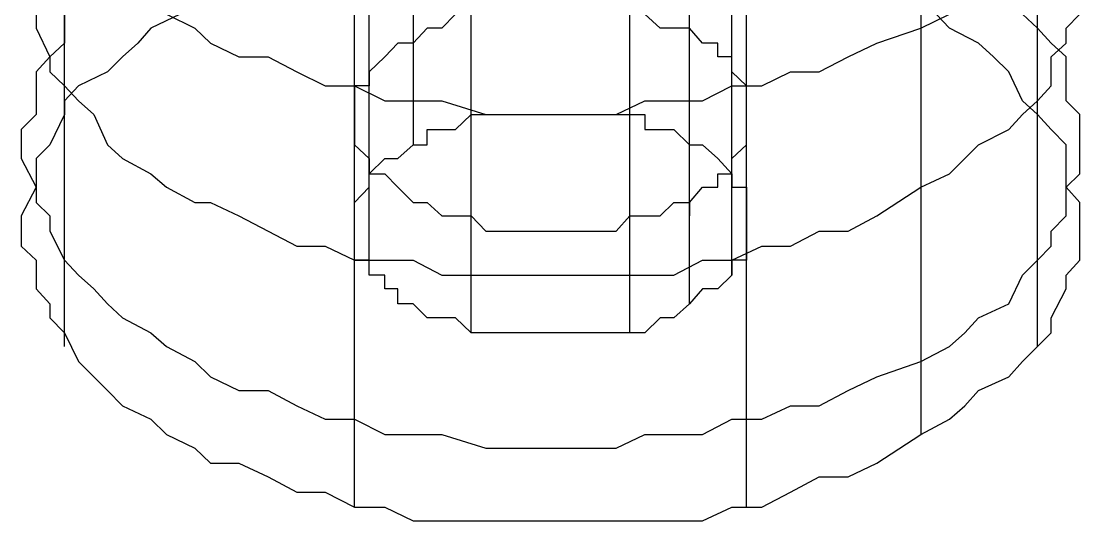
# Model space of a CAD drawing. Header units: millimetres. Extents: x 0 to 2112, y 8 to 1252.
# Drawn here: x 1447.42 to 1466.67, y 519.38 to 528.46 of the extents above; entities that cross this region are included whole.
import ezdxf

# ---------------------------------------------------------------- set-up
doc = ezdxf.new("R2010")
doc.units = ezdxf.units.MM
doc.layers.get('0').update_dxf_attribs({"linetype": 'CONTINUOUS'})

msp = doc.modelspace()

# ---------------------------------------------------------------- linework, layer by layer
at = {"color": 9}
for p, q in [((1455.6, 526.768), (1455.6, 542.308)), ((1458.49, 526.768), (1458.49, 542.308)), ((1454.55, 541.786), (1454.55, 526.217)), ((1454.55, 541.786), (1454.55, 526.217)), ((1453.75, 525.445), (1453.75, 541.232)), ((1460.34, 525.445), (1460.34, 541.232)), ((1453.75, 523.847), (1453.75, 539.662)), ((1460.34, 523.847), (1460.34, 539.662)), ((1448.21, 526.768), (1448.21, 538.861)), ((1459.57, 523.325), (1459.57, 538.861)), ((1459.57, 523.325), (1459.57, 538.861)), ((1465.9, 526.768), (1465.9, 538.861)), ((1455.6, 522.799), (1455.6, 538.339)), ((1458.49, 522.799), (1458.49, 538.339)), ((1448.21, 522.552), (1448.21, 534.649)), ((1465.9, 522.552), (1465.9, 534.649)), ((1463.78, 533.079), (1463.78, 520.954)), ((1463.78, 533.079), (1463.78, 520.954)), ((1453.48, 519.631), (1453.48, 531.756)), ((1460.61, 519.631), (1460.61, 531.756)), ((1447.69, 528.588), (1447.69, 528.338)), ((1448.21, 528.588), (1448.21, 528.062)), ((1450.31, 528.588), (1449.78, 528.338)), ((1450.31, 528.588), (1449.78, 528.338)), ((1450.06, 528.588), (1450.58, 528.338)), ((1455.32, 528.588), (1455.07, 528.338)), ((1459.04, 528.338), (1458.76, 528.588)), ((1463.78, 528.338), (1464.3, 528.588)), ((1464.3, 528.338), (1464.06, 528.588)), ((1464.3, 528.338), (1464.06, 528.588)), ((1465.9, 528.338), (1465.63, 528.588)), ((1466.42, 528.338), (1466.67, 528.588)), ((1447.69, 528.338), (1447.94, 527.816)), ((1449.78, 528.338), (1449.54, 528.062)), ((1449.78, 528.338), (1449.54, 528.062)), ((1450.58, 528.338), (1450.86, 528.062)), ((1454.8, 528.338), (1454.55, 528.062)), ((1455.07, 528.338), (1454.8, 528.338)), ((1459.29, 528.338), (1459.04, 528.338)), ((1459.57, 528.338), (1459.29, 528.338)), ((1459.29, 528.338), (1459.29, 528.338)), ((1459.81, 528.062), (1459.57, 528.338)), ((1462.98, 528.062), (1463.78, 528.338)), ((1463.78, 528.338), (1463.78, 528.062)), ((1464.83, 528.062), (1464.3, 528.338)), ((1464.83, 528.062), (1464.3, 528.338)), ((1466.15, 528.062), (1465.9, 528.338)), ((1466.42, 528.062), (1466.42, 528.338)), ((1448.21, 528.062), (1447.94, 527.816)), ((1449.54, 528.062), (1449.26, 527.816)), ((1449.54, 528.062), (1449.26, 527.816)), ((1450.86, 528.062), (1451.38, 527.816)), ((1454.27, 528.062), (1454.03, 527.816)), ((1454.55, 528.062), (1454.27, 528.062)), ((1454.27, 528.062), (1454.27, 528.062)), ((1454.55, 528.062), (1454.55, 527.816)), ((1460.09, 528.062), (1459.81, 528.062)), ((1459.81, 528.062), (1459.81, 528.062)), ((1460.09, 527.816), (1460.09, 528.062)), ((1462.46, 527.816), (1462.98, 528.062)), ((1465.1, 527.816), (1464.83, 528.062)), ((1465.1, 527.816), (1464.83, 528.062)), ((1466.42, 527.816), (1466.15, 528.062)), ((1466.15, 527.816), (1466.42, 528.062)), ((1447.94, 527.816), (1447.69, 527.54)), ((1447.94, 527.816), (1447.94, 527.54)), ((1449.26, 527.816), (1448.99, 527.54)), ((1449.26, 527.816), (1448.99, 527.54)), ((1451.38, 527.816), (1451.91, 527.816)), ((1451.91, 527.816), (1452.43, 527.54)), ((1454.03, 527.816), (1453.75, 527.54)), ((1454.03, 527.816), (1454.03, 527.816)), ((1460.34, 527.816), (1460.09, 527.816)), ((1460.34, 527.54), (1460.34, 527.816)), ((1461.93, 527.54), (1462.46, 527.816)), ((1465.38, 527.54), (1465.1, 527.816)), ((1465.38, 527.54), (1465.1, 527.816)), ((1466.15, 527.29), (1466.15, 527.816)), ((1466.42, 527.29), (1466.42, 527.816)), ((1447.69, 527.54), (1447.69, 527.29)), ((1447.94, 527.54), (1448.21, 527.29)), ((1448.99, 527.54), (1448.46, 527.29)), ((1448.99, 527.54), (1448.46, 527.29)), ((1452.43, 527.54), (1452.95, 527.29)), ((1453.75, 527.54), (1453.75, 527.54)), ((1453.75, 527.54), (1453.75, 527.54)), ((1453.75, 527.54), (1453.75, 527.29)), ((1460.61, 527.29), (1460.34, 527.54)), ((1460.34, 527.54), (1460.34, 527.54)), ((1460.89, 527.29), (1461.41, 527.54)), ((1461.41, 527.54), (1461.93, 527.54)), ((1465.63, 527.015), (1465.38, 527.54)), ((1465.63, 527.015), (1465.38, 527.54)), ((1447.69, 527.29), (1447.69, 526.768)), ((1448.46, 527.29), (1448.21, 527.015)), ((1448.21, 527.29), (1448.46, 527.015)), ((1448.46, 527.29), (1448.21, 527.015)), ((1452.95, 527.29), (1453.48, 527.29)), ((1453.48, 527.29), (1454.03, 527.015)), ((1453.75, 527.29), (1453.48, 527.29)), ((1453.48, 527.29), (1453.48, 527.015)), ((1459.81, 527.015), (1460.34, 527.29)), ((1460.34, 527.29), (1460.89, 527.29)), ((1460.61, 527.015), (1460.61, 527.29)), ((1460.61, 527.29), (1460.61, 527.29)), ((1465.9, 527.015), (1466.15, 527.29)), ((1466.42, 527.015), (1466.42, 527.29)), ((1448.21, 527.015), (1448.21, 526.768)), ((1448.21, 527.015), (1448.21, 526.768)), ((1448.46, 527.015), (1448.74, 526.768)), ((1453.48, 527.015), (1453.48, 527.015)), ((1453.48, 527.015), (1453.48, 526.768)), ((1454.03, 527.015), (1454.55, 527.015)), ((1454.55, 527.015), (1455.07, 527.015)), ((1455.07, 527.015), (1455.87, 526.768)), ((1458.24, 526.768), (1458.76, 527.015)), ((1458.76, 527.015), (1459.29, 527.015)), ((1459.29, 527.015), (1459.81, 527.015)), ((1460.61, 526.768), (1460.61, 527.015)), ((1460.61, 527.015), (1460.61, 527.015)), ((1465.9, 526.768), (1465.63, 527.015)), ((1465.63, 526.768), (1465.9, 527.015)), ((1465.9, 526.768), (1465.63, 527.015)), ((1466.67, 526.768), (1466.42, 527.015)), ((1447.69, 526.768), (1447.42, 526.493)), ((1448.21, 526.768), (1447.94, 526.217)), ((1448.21, 526.768), (1447.94, 526.217)), ((1448.74, 526.768), (1448.99, 526.217)), ((1453.48, 526.768), (1453.48, 526.768)), ((1453.48, 526.768), (1453.48, 526.493)), ((1455.32, 526.493), (1455.6, 526.768)), ((1455.32, 526.493), (1455.6, 526.768)), ((1455.6, 526.768), (1455.87, 526.768)), ((1455.6, 526.768), (1455.87, 526.768)), ((1455.87, 526.768), (1456.4, 526.768)), ((1455.87, 526.768), (1456.12, 526.768)), ((1455.87, 526.768), (1456.12, 526.768)), ((1456.12, 526.768), (1456.12, 526.768)), ((1456.12, 526.768), (1456.4, 526.768)), ((1456.12, 526.768), (1456.12, 526.768)), ((1456.12, 526.768), (1456.4, 526.768)), ((1456.4, 526.768), (1456.92, 526.768)), ((1456.4, 526.768), (1456.64, 526.768)), ((1456.4, 526.768), (1456.64, 526.768)), ((1456.64, 526.768), (1456.92, 526.768)), ((1456.64, 526.768), (1456.92, 526.768)), ((1456.92, 526.768), (1457.44, 526.768)), ((1456.92, 526.768), (1457.17, 526.768)), ((1456.92, 526.768), (1457.17, 526.768)), ((1457.17, 526.768), (1457.44, 526.768)), ((1457.17, 526.768), (1457.44, 526.768)), ((1457.44, 526.768), (1458.24, 526.768)), ((1457.44, 526.768), (1457.44, 526.768)), ((1457.44, 526.768), (1457.72, 526.768)), ((1457.44, 526.768), (1457.44, 526.768)), ((1457.44, 526.768), (1457.72, 526.768)), ((1457.72, 526.768), (1457.97, 526.768)), ((1457.72, 526.768), (1457.97, 526.768)), ((1457.97, 526.768), (1458.24, 526.768)), ((1457.97, 526.768), (1458.24, 526.768)), ((1458.24, 526.768), (1458.49, 526.768)), ((1458.24, 526.768), (1458.49, 526.768)), ((1458.49, 526.768), (1458.76, 526.768)), ((1458.49, 526.768), (1458.76, 526.768)), ((1458.76, 526.768), (1458.76, 526.493)), ((1458.76, 526.768), (1458.76, 526.493)), ((1460.61, 526.493), (1460.61, 526.768)), ((1460.61, 526.768), (1460.61, 526.768)), ((1465.38, 526.493), (1465.63, 526.768)), ((1466.15, 526.493), (1465.9, 526.768)), ((1466.15, 526.493), (1465.9, 526.768)), ((1466.67, 526.493), (1466.67, 526.768)), ((1447.42, 526.493), (1447.42, 526.217)), ((1453.48, 526.493), (1453.48, 526.493)), ((1453.48, 526.493), (1453.48, 526.217)), ((1454.8, 526.217), (1454.8, 526.493)), ((1454.8, 526.493), (1455.07, 526.493)), ((1454.8, 526.217), (1454.8, 526.493)), ((1454.8, 526.493), (1455.07, 526.493)), ((1455.07, 526.493), (1455.32, 526.493)), ((1455.07, 526.493), (1455.32, 526.493)), ((1455.32, 526.493), (1455.32, 526.493)), ((1455.32, 526.493), (1455.32, 526.493)), ((1458.76, 526.493), (1459.04, 526.493)), ((1458.76, 526.493), (1459.04, 526.493)), ((1459.04, 526.493), (1459.29, 526.493)), ((1459.04, 526.493), (1459.29, 526.493)), ((1459.29, 526.493), (1459.29, 526.493)), ((1459.29, 526.493), (1459.57, 526.217)), ((1459.29, 526.493), (1459.29, 526.493)), ((1459.29, 526.493), (1459.57, 526.217)), ((1460.61, 526.217), (1460.61, 526.493)), ((1460.61, 526.493), (1460.61, 526.493)), ((1460.61, 526.493), (1460.61, 526.493)), ((1464.83, 526.217), (1465.38, 526.493)), ((1466.42, 526.217), (1466.15, 526.493)), ((1466.42, 526.217), (1466.15, 526.493)), ((1466.67, 525.967), (1466.67, 526.493)), ((1447.42, 526.217), (1447.42, 525.967)), ((1447.94, 526.217), (1447.69, 525.967)), ((1447.94, 526.217), (1447.69, 525.967)), ((1448.99, 526.217), (1449.26, 525.967)), ((1453.48, 526.217), (1453.48, 526.217)), ((1453.48, 526.217), (1453.75, 525.967)), ((1454.27, 525.967), (1454.55, 526.217)), ((1454.27, 525.967), (1454.55, 526.217)), ((1454.55, 526.217), (1454.8, 526.217)), ((1454.55, 526.217), (1454.8, 526.217)), ((1459.57, 526.217), (1459.81, 526.217)), ((1459.57, 526.217), (1459.81, 526.217)), ((1459.81, 526.217), (1459.81, 526.217)), ((1459.81, 526.217), (1460.09, 525.967)), ((1459.81, 526.217), (1459.81, 526.217)), ((1459.81, 526.217), (1460.09, 525.967)), ((1460.34, 525.967), (1460.61, 526.217)), ((1460.61, 526.217), (1460.61, 526.217)), ((1464.58, 525.967), (1464.83, 526.217)), ((1466.42, 525.967), (1466.42, 526.217)), ((1466.42, 525.967), (1466.42, 526.217)), ((1447.42, 525.967), (1447.69, 525.445)), ((1447.69, 525.967), (1447.69, 525.692)), ((1447.69, 525.967), (1447.69, 525.692)), ((1449.26, 525.967), (1449.78, 525.692)), ((1453.75, 525.967), (1453.75, 525.967)), ((1453.75, 525.967), (1453.75, 525.692)), ((1453.75, 525.692), (1454.03, 525.967)), ((1453.75, 525.692), (1454.03, 525.967)), ((1454.03, 525.967), (1454.03, 525.967)), ((1454.03, 525.967), (1454.27, 525.967)), ((1454.03, 525.967), (1454.03, 525.967)), ((1454.03, 525.967), (1454.27, 525.967)), ((1460.09, 525.967), (1460.09, 525.967)), ((1460.09, 525.967), (1460.34, 525.692)), ((1460.09, 525.967), (1460.09, 525.967)), ((1460.09, 525.967), (1460.34, 525.692)), ((1460.34, 525.692), (1460.34, 525.967)), ((1460.34, 525.967), (1460.34, 525.967)), ((1464.3, 525.692), (1464.58, 525.967)), ((1466.42, 525.445), (1466.42, 525.967)), ((1466.42, 525.445), (1466.42, 525.967)), ((1466.67, 525.692), (1466.67, 525.967)), ((1447.69, 525.692), (1447.69, 525.445)), ((1447.69, 525.692), (1447.69, 525.445)), ((1449.78, 525.692), (1450.06, 525.445)), ((1453.75, 525.692), (1454.03, 525.692)), ((1453.75, 525.445), (1453.75, 525.692)), ((1453.75, 525.692), (1453.75, 525.692)), ((1453.75, 525.445), (1453.75, 525.692)), ((1453.75, 525.692), (1453.75, 525.692)), ((1454.03, 525.692), (1454.03, 525.692)), ((1454.03, 525.692), (1454.27, 525.445)), ((1460.09, 525.445), (1460.09, 525.692)), ((1460.09, 525.692), (1460.34, 525.692)), ((1460.34, 525.692), (1460.34, 525.692)), ((1460.34, 525.692), (1460.34, 525.445)), ((1460.34, 525.692), (1460.34, 525.692)), ((1460.34, 525.692), (1460.34, 525.445)), ((1463.78, 525.445), (1464.3, 525.692)), ((1466.42, 525.445), (1466.67, 525.692)), ((1447.69, 525.445), (1447.42, 524.923)), ((1447.69, 525.445), (1447.42, 524.923)), ((1447.69, 525.445), (1447.69, 525.17)), ((1450.06, 525.445), (1450.58, 525.17)), ((1453.48, 525.17), (1453.75, 525.445)), ((1453.48, 525.17), (1453.75, 525.445)), ((1453.75, 525.445), (1453.75, 525.445)), ((1453.75, 525.445), (1453.75, 525.445)), ((1454.27, 525.445), (1454.27, 525.445)), ((1454.27, 525.445), (1454.55, 525.17)), ((1459.57, 525.17), (1459.81, 525.445)), ((1459.81, 525.445), (1459.81, 525.445)), ((1459.81, 525.445), (1460.09, 525.445)), ((1460.34, 525.445), (1460.61, 525.445)), ((1460.34, 525.445), (1460.61, 525.445)), ((1460.61, 525.445), (1460.61, 525.445)), ((1460.61, 525.445), (1460.61, 525.17)), ((1460.61, 525.445), (1460.61, 525.445)), ((1460.61, 525.445), (1460.61, 525.17)), ((1462.98, 524.923), (1463.78, 525.445)), ((1463.78, 525.445), (1463.78, 525.17)), ((1466.67, 525.17), (1466.42, 525.445)), ((1466.42, 524.923), (1466.42, 525.445)), ((1466.67, 525.17), (1466.42, 525.445)), ((1447.69, 525.17), (1447.94, 524.923)), ((1450.58, 525.17), (1450.86, 525.17)), ((1450.86, 525.17), (1451.38, 524.923)), ((1453.48, 524.923), (1453.48, 525.17)), ((1453.48, 525.17), (1453.48, 525.17)), ((1453.48, 524.923), (1453.48, 525.17)), ((1453.48, 525.17), (1453.48, 525.17)), ((1454.55, 525.17), (1454.55, 525.17)), ((1454.55, 525.17), (1454.8, 525.17)), ((1454.8, 525.17), (1455.07, 524.923)), ((1459.04, 524.923), (1459.29, 525.17)), ((1459.29, 525.17), (1459.57, 525.17)), ((1459.57, 525.17), (1459.57, 524.923)), ((1460.61, 525.17), (1460.61, 525.17)), ((1460.61, 525.17), (1460.61, 524.923)), ((1460.61, 525.17), (1460.61, 525.17)), ((1460.61, 525.17), (1460.61, 524.923)), ((1466.67, 524.923), (1466.67, 525.17)), ((1466.67, 524.923), (1466.67, 525.17)), ((1447.42, 524.923), (1447.42, 524.648)), ((1447.42, 524.923), (1447.42, 524.648)), ((1447.94, 524.923), (1447.94, 524.648)), ((1451.38, 524.923), (1451.91, 524.648)), ((1453.48, 524.648), (1453.48, 524.923)), ((1453.48, 524.923), (1453.48, 524.923)), ((1453.48, 524.648), (1453.48, 524.923)), ((1453.48, 524.923), (1453.48, 524.923)), ((1455.07, 524.923), (1455.07, 524.923)), ((1455.07, 524.923), (1455.32, 524.923)), ((1455.32, 524.923), (1455.6, 524.923)), ((1455.6, 524.923), (1455.6, 524.923)), ((1455.6, 524.923), (1455.87, 524.648)), ((1458.24, 524.648), (1458.49, 524.923)), ((1458.49, 524.923), (1458.76, 524.923)), ((1458.76, 524.923), (1459.04, 524.923)), ((1459.04, 524.923), (1459.04, 524.923)), ((1460.61, 524.923), (1460.61, 524.923)), ((1460.61, 524.923), (1460.61, 524.648)), ((1460.61, 524.923), (1460.61, 524.923)), ((1460.61, 524.923), (1460.61, 524.648)), ((1462.46, 524.648), (1462.98, 524.923)), ((1466.15, 524.648), (1466.42, 524.923)), ((1466.67, 524.372), (1466.67, 524.923)), ((1466.67, 524.372), (1466.67, 524.923)), ((1447.42, 524.648), (1447.42, 524.372)), ((1447.42, 524.648), (1447.42, 524.372)), ((1447.94, 524.648), (1448.21, 524.122)), ((1451.91, 524.648), (1452.43, 524.372)), ((1453.48, 524.372), (1453.48, 524.648)), ((1453.48, 524.648), (1453.48, 524.648)), ((1453.48, 524.372), (1453.48, 524.648)), ((1453.48, 524.648), (1453.48, 524.648)), ((1455.87, 524.648), (1456.12, 524.648)), ((1456.12, 524.648), (1456.4, 524.648)), ((1456.4, 524.648), (1456.64, 524.648)), ((1456.64, 524.648), (1456.92, 524.648)), ((1456.92, 524.648), (1456.92, 524.648)), ((1456.92, 524.648), (1457.17, 524.648)), ((1457.17, 524.648), (1457.44, 524.648)), ((1457.44, 524.648), (1457.72, 524.648)), ((1457.72, 524.648), (1457.97, 524.648)), ((1457.97, 524.648), (1458.24, 524.648)), ((1458.24, 524.648), (1458.24, 524.648)), ((1460.61, 524.648), (1460.61, 524.648)), ((1460.61, 524.648), (1460.61, 524.372)), ((1460.61, 524.648), (1460.61, 524.648)), ((1460.61, 524.648), (1460.61, 524.372)), ((1461.41, 524.372), (1461.93, 524.648)), ((1461.93, 524.648), (1462.46, 524.648)), ((1466.15, 524.372), (1466.15, 524.648)), ((1447.42, 524.372), (1447.69, 524.122)), ((1447.42, 524.372), (1447.69, 524.122)), ((1452.43, 524.372), (1452.95, 524.372)), ((1452.95, 524.372), (1453.48, 524.122)), ((1453.48, 524.122), (1453.48, 524.372)), ((1453.48, 524.372), (1453.48, 524.372)), ((1453.48, 524.122), (1453.48, 524.372)), ((1453.48, 524.372), (1453.48, 524.372)), ((1460.34, 524.122), (1460.89, 524.372)), ((1460.61, 524.372), (1460.61, 524.372)), ((1460.61, 524.372), (1460.61, 524.122)), ((1460.61, 524.372), (1460.61, 524.372)), ((1460.61, 524.372), (1460.61, 524.122)), ((1460.89, 524.372), (1461.41, 524.372)), ((1465.9, 524.122), (1466.15, 524.372)), ((1466.67, 524.122), (1466.67, 524.372)), ((1466.67, 524.122), (1466.67, 524.372)), ((1447.69, 524.122), (1447.69, 523.6)), ((1447.69, 524.122), (1447.69, 523.6)), ((1448.21, 524.122), (1448.46, 523.847)), ((1453.48, 524.122), (1454.03, 524.122)), ((1453.75, 524.122), (1453.48, 524.122)), ((1453.75, 524.122), (1453.48, 524.122)), ((1453.75, 523.847), (1453.75, 524.122)), ((1453.75, 523.847), (1453.75, 524.122)), ((1454.03, 524.122), (1454.55, 524.122)), ((1454.55, 524.122), (1455.07, 523.847)), ((1459.29, 523.847), (1459.81, 524.122)), ((1459.81, 524.122), (1460.34, 524.122)), ((1460.61, 524.122), (1460.34, 524.122)), ((1460.34, 524.122), (1460.34, 523.847)), ((1460.61, 524.122), (1460.34, 524.122)), ((1460.34, 524.122), (1460.34, 523.847)), ((1465.63, 523.847), (1465.9, 524.122)), ((1466.42, 523.847), (1466.67, 524.122)), ((1466.42, 523.847), (1466.67, 524.122)), ((1448.46, 523.847), (1448.74, 523.6)), ((1454.03, 523.847), (1453.75, 523.847)), ((1453.75, 523.847), (1453.75, 523.847)), ((1454.03, 523.847), (1453.75, 523.847)), ((1453.75, 523.847), (1453.75, 523.847)), ((1454.03, 523.6), (1454.03, 523.847)), ((1454.03, 523.6), (1454.03, 523.847)), ((1455.07, 523.847), (1455.87, 523.847)), ((1455.87, 523.847), (1456.4, 523.847)), ((1456.4, 523.847), (1456.92, 523.847)), ((1456.92, 523.847), (1457.44, 523.847)), ((1457.44, 523.847), (1458.24, 523.847)), ((1458.24, 523.847), (1458.76, 523.847)), ((1458.76, 523.847), (1459.29, 523.847)), ((1460.34, 523.847), (1460.09, 523.6)), ((1460.34, 523.847), (1460.09, 523.6)), ((1460.34, 523.847), (1460.34, 523.847)), ((1460.34, 523.847), (1460.34, 523.847)), ((1465.38, 523.325), (1465.63, 523.847)), ((1466.42, 523.6), (1466.42, 523.847)), ((1466.42, 523.6), (1466.42, 523.847)), ((1447.69, 523.6), (1447.94, 523.325)), ((1447.69, 523.6), (1447.94, 523.325)), ((1448.74, 523.6), (1448.99, 523.325)), ((1454.27, 523.6), (1454.03, 523.6)), ((1454.27, 523.6), (1454.03, 523.6)), ((1454.27, 523.325), (1454.27, 523.6)), ((1454.27, 523.325), (1454.27, 523.6)), ((1459.81, 523.6), (1459.57, 523.325)), ((1459.81, 523.6), (1459.57, 523.325)), ((1460.09, 523.6), (1459.81, 523.6)), ((1460.09, 523.6), (1459.81, 523.6)), ((1460.09, 523.6), (1460.09, 523.6)), ((1460.09, 523.6), (1460.09, 523.6)), ((1466.15, 523.074), (1466.42, 523.6)), ((1466.15, 523.074), (1466.42, 523.6)), ((1447.94, 523.325), (1447.94, 523.074)), ((1447.94, 523.325), (1447.94, 523.074)), ((1448.99, 523.325), (1449.26, 523.074)), ((1454.55, 523.325), (1454.27, 523.325)), ((1454.55, 523.325), (1454.27, 523.325)), ((1454.8, 523.074), (1454.55, 523.325)), ((1454.55, 523.325), (1454.55, 523.325)), ((1454.8, 523.074), (1454.55, 523.325)), ((1454.55, 523.325), (1454.55, 523.325)), ((1459.57, 523.325), (1459.29, 523.074)), ((1459.57, 523.325), (1459.29, 523.074)), ((1459.57, 523.325), (1459.57, 523.325)), ((1459.57, 523.325), (1459.57, 523.325)), ((1464.83, 523.074), (1465.38, 523.325)), ((1447.94, 523.074), (1448.21, 522.799)), ((1447.94, 523.074), (1448.21, 522.799)), ((1449.26, 523.074), (1449.78, 522.799)), ((1455.07, 523.074), (1454.8, 523.074)), ((1455.07, 523.074), (1454.8, 523.074)), ((1455.32, 523.074), (1455.07, 523.074)), ((1455.07, 523.074), (1455.07, 523.074)), ((1455.32, 523.074), (1455.07, 523.074)), ((1455.07, 523.074), (1455.07, 523.074)), ((1455.6, 522.799), (1455.32, 523.074)), ((1455.6, 522.799), (1455.32, 523.074)), ((1459.04, 523.074), (1458.76, 522.799)), ((1459.04, 523.074), (1458.76, 522.799)), ((1459.29, 523.074), (1459.04, 523.074)), ((1459.04, 523.074), (1459.04, 523.074)), ((1459.29, 523.074), (1459.04, 523.074)), ((1459.04, 523.074), (1459.04, 523.074)), ((1464.58, 522.799), (1464.83, 523.074)), ((1466.15, 522.799), (1466.15, 523.074)), ((1466.15, 522.799), (1466.15, 523.074)), ((1448.21, 522.799), (1448.46, 522.277)), ((1448.21, 522.799), (1448.46, 522.277)), ((1449.78, 522.799), (1450.06, 522.552)), ((1455.87, 522.799), (1455.6, 522.799)), ((1455.6, 522.799), (1455.6, 522.799)), ((1455.87, 522.799), (1455.6, 522.799)), ((1455.6, 522.799), (1455.6, 522.799)), ((1456.12, 522.799), (1455.87, 522.799)), ((1456.12, 522.799), (1455.87, 522.799)), ((1456.4, 522.799), (1456.12, 522.799)), ((1456.4, 522.799), (1456.12, 522.799)), ((1456.64, 522.799), (1456.4, 522.799)), ((1456.64, 522.799), (1456.4, 522.799)), ((1456.92, 522.799), (1456.64, 522.799)), ((1456.92, 522.799), (1456.64, 522.799)), ((1457.17, 522.799), (1456.92, 522.799)), ((1456.92, 522.799), (1456.92, 522.799)), ((1457.17, 522.799), (1456.92, 522.799)), ((1456.92, 522.799), (1456.92, 522.799)), ((1457.44, 522.799), (1457.17, 522.799)), ((1457.44, 522.799), (1457.17, 522.799)), ((1457.72, 522.799), (1457.44, 522.799)), ((1457.72, 522.799), (1457.44, 522.799)), ((1457.97, 522.799), (1457.72, 522.799)), ((1457.97, 522.799), (1457.72, 522.799)), ((1458.24, 522.799), (1457.97, 522.799)), ((1458.24, 522.799), (1457.97, 522.799)), ((1458.49, 522.799), (1458.24, 522.799)), ((1458.24, 522.799), (1458.24, 522.799)), ((1458.49, 522.799), (1458.24, 522.799)), ((1458.24, 522.799), (1458.24, 522.799)), ((1458.76, 522.799), (1458.49, 522.799)), ((1458.76, 522.799), (1458.49, 522.799)), ((1464.3, 522.552), (1464.58, 522.799)), ((1465.9, 522.552), (1466.15, 522.799)), ((1465.9, 522.552), (1466.15, 522.799)), ((1450.06, 522.552), (1450.58, 522.277)), ((1463.78, 522.277), (1464.3, 522.552)), ((1465.63, 522.277), (1465.9, 522.552)), ((1465.63, 522.277), (1465.9, 522.552)), ((1448.46, 522.277), (1448.74, 522.002)), ((1448.46, 522.277), (1448.74, 522.002)), ((1450.58, 522.277), (1450.86, 522.002)), ((1462.98, 522.002), (1463.78, 522.277)), ((1463.78, 522.277), (1463.78, 522.002)), ((1465.38, 522.002), (1465.63, 522.277)), ((1465.38, 522.002), (1465.63, 522.277)), ((1448.74, 522.002), (1448.99, 521.751)), ((1448.74, 522.002), (1448.99, 521.751)), ((1450.86, 522.002), (1451.38, 521.751)), ((1462.46, 521.751), (1462.98, 522.002)), ((1464.83, 521.751), (1465.38, 522.002)), ((1464.83, 521.751), (1465.38, 522.002)), ((1448.99, 521.751), (1449.26, 521.476)), ((1448.99, 521.751), (1449.26, 521.476)), ((1451.38, 521.751), (1451.91, 521.751)), ((1451.91, 521.751), (1452.43, 521.476)), ((1461.93, 521.476), (1462.46, 521.751)), ((1464.58, 521.476), (1464.83, 521.751)), ((1464.58, 521.476), (1464.83, 521.751)), ((1449.26, 521.476), (1449.78, 521.229)), ((1449.26, 521.476), (1449.78, 521.229)), ((1452.43, 521.476), (1452.95, 521.229)), ((1460.89, 521.229), (1461.41, 521.476)), ((1461.41, 521.476), (1461.93, 521.476)), ((1464.3, 521.229), (1464.58, 521.476)), ((1464.3, 521.229), (1464.58, 521.476)), ((1449.78, 521.229), (1450.06, 520.954)), ((1449.78, 521.229), (1450.06, 520.954)), ((1452.95, 521.229), (1453.48, 521.229)), ((1453.48, 521.229), (1454.03, 520.954)), ((1459.81, 520.954), (1460.34, 521.229)), ((1460.34, 521.229), (1460.89, 521.229)), ((1463.78, 520.954), (1464.3, 521.229)), ((1463.78, 520.954), (1464.3, 521.229)), ((1450.06, 520.954), (1450.58, 520.707)), ((1450.06, 520.954), (1450.58, 520.707)), ((1454.03, 520.954), (1454.55, 520.954)), ((1454.55, 520.954), (1455.07, 520.954)), ((1455.07, 520.954), (1455.87, 520.707)), ((1458.24, 520.707), (1458.76, 520.954)), ((1458.76, 520.954), (1459.29, 520.954)), ((1459.29, 520.954), (1459.81, 520.954)), ((1462.98, 520.432), (1463.78, 520.954)), ((1462.98, 520.432), (1463.78, 520.954)), ((1450.58, 520.707), (1450.86, 520.432)), ((1450.58, 520.707), (1450.86, 520.432)), ((1455.87, 520.707), (1456.4, 520.707)), ((1456.4, 520.707), (1456.92, 520.707)), ((1456.92, 520.707), (1457.44, 520.707)), ((1457.44, 520.707), (1458.24, 520.707)), ((1450.86, 520.432), (1451.38, 520.432)), ((1450.86, 520.432), (1451.38, 520.432)), ((1451.38, 520.432), (1451.91, 520.185)), ((1451.38, 520.432), (1451.91, 520.185)), ((1462.46, 520.185), (1462.98, 520.432)), ((1462.46, 520.185), (1462.98, 520.432)), ((1451.91, 520.185), (1452.43, 519.906)), ((1451.91, 520.185), (1452.43, 519.906)), ((1461.41, 519.906), (1461.93, 520.185)), ((1461.41, 519.906), (1461.93, 520.185)), ((1461.93, 520.185), (1462.46, 520.185)), ((1461.93, 520.185), (1462.46, 520.185)), ((1452.43, 519.906), (1452.95, 519.906)), ((1452.43, 519.906), (1452.95, 519.906)), ((1452.95, 519.906), (1453.48, 519.631)), ((1452.95, 519.906), (1453.48, 519.631)), ((1460.89, 519.631), (1461.41, 519.906)), ((1460.89, 519.631), (1461.41, 519.906)), ((1453.48, 519.631), (1454.03, 519.631)), ((1453.48, 519.631), (1454.03, 519.631)), ((1454.03, 519.631), (1454.55, 519.384)), ((1454.03, 519.631), (1454.55, 519.384)), ((1459.81, 519.384), (1460.34, 519.631)), ((1459.81, 519.384), (1460.34, 519.631)), ((1460.34, 519.631), (1460.89, 519.631)), ((1460.34, 519.631), (1460.89, 519.631)), ((1454.55, 519.384), (1455.07, 519.384)), ((1454.55, 519.384), (1455.07, 519.384)), ((1455.07, 519.384), (1455.87, 519.384)), ((1455.07, 519.384), (1455.87, 519.384)), ((1455.87, 519.384), (1456.4, 519.384)), ((1455.87, 519.384), (1456.4, 519.384)), ((1456.4, 519.384), (1456.92, 519.384)), ((1456.4, 519.384), (1456.92, 519.384)), ((1456.92, 519.384), (1457.44, 519.384)), ((1456.92, 519.384), (1457.44, 519.384)), ((1457.44, 519.384), (1458.24, 519.384)), ((1457.44, 519.384), (1458.24, 519.384)), ((1458.24, 519.384), (1458.76, 519.384)), ((1458.24, 519.384), (1458.76, 519.384)), ((1458.76, 519.384), (1459.29, 519.384)), ((1458.76, 519.384), (1459.29, 519.384)), ((1459.29, 519.384), (1459.81, 519.384)), ((1459.29, 519.384), (1459.81, 519.384))]:
    msp.add_line(p, q, dxfattribs=at)

doc.saveas('drawing.dxf')
